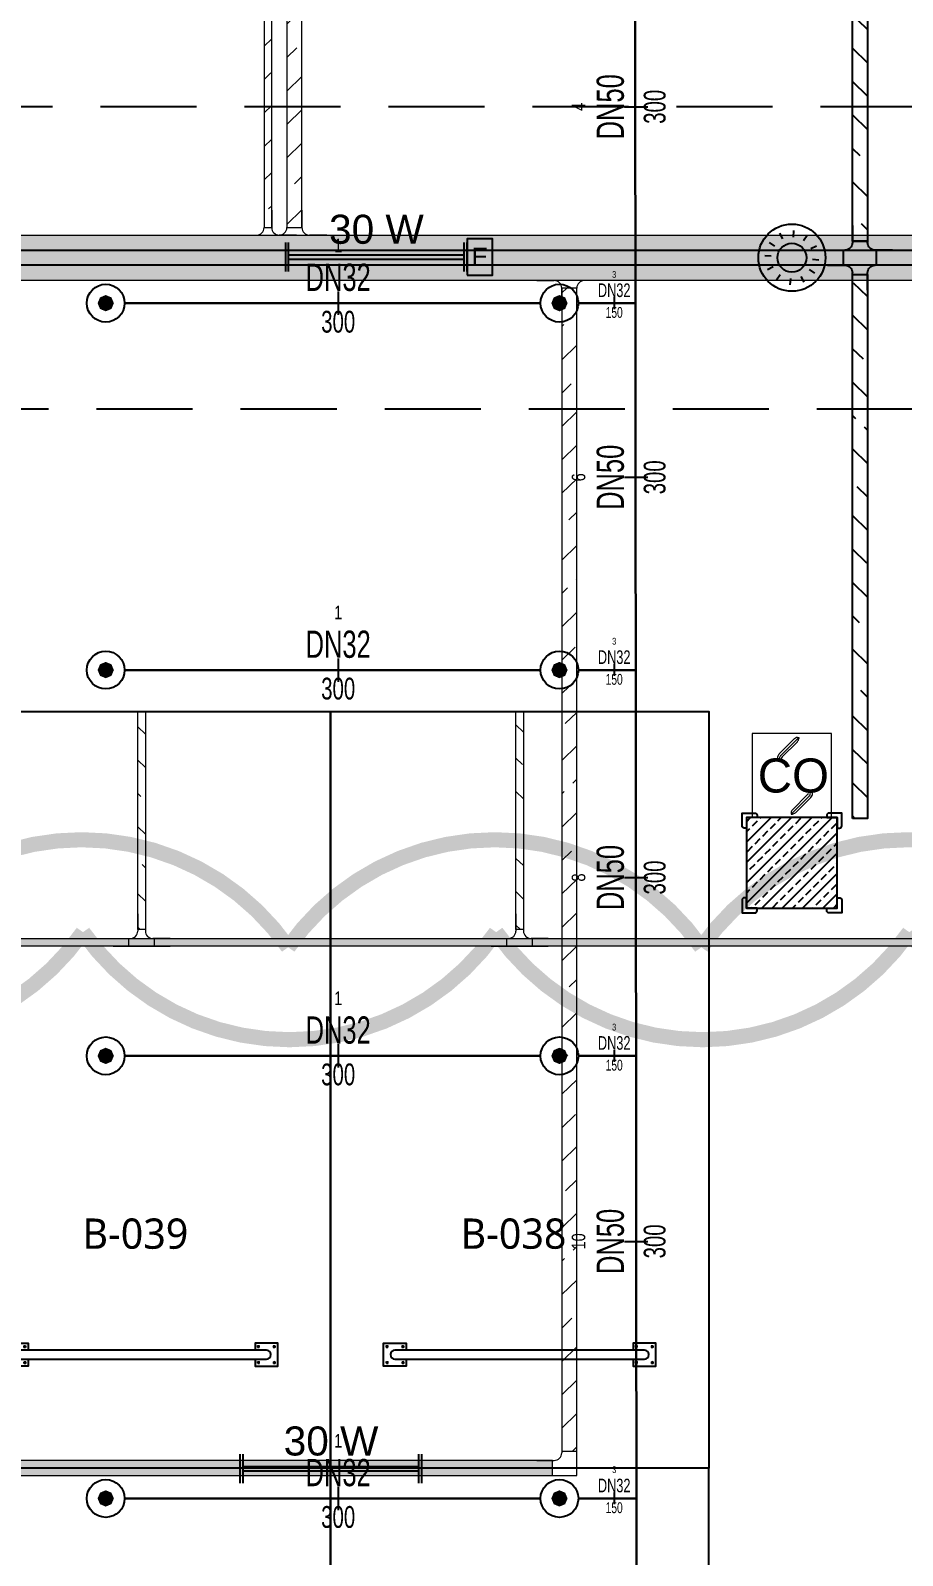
# Model space of a CAD drawing. Header units: millimetres. Extents: x -379292 to 1221486, y 92049 to 447512.
# Drawn here: x -123689 to -117924, y 260041 to 270121 of the extents above; entities that cross this region are included whole.
import ezdxf
from ezdxf.enums import TextEntityAlignment as Align

# ---------------------------------------------------------------- set-up
doc = ezdxf.new("R2010")
doc.units = ezdxf.units.MM
doc.linetypes.add('HIDDEN', pattern=[9.525, 6.35, -3.175])
for name, color, linetype in [('-M-YNGN-BORUID', 7, 'Continuous'), ('-M-YNGN-BORUUZUN', 7, 'Continuous'), ('-M-YNGN-BORUYUK', 7, 'Continuous'), ('-M-YNGN-SPR-YUK', 7, 'Continuous'), ('-M-YNGN-ZON2-CAP-', 7, 'Continuous'), ('-M-YNGN-ZON2-SPR-', 7, 'Continuous'), ('05_HATCH CONCRETE', 141, 'Continuous'), ('05_SYMBOL', 2, 'Continuous'), ('08_DEDECTOR FLASOR', 3, 'Continuous'), ('08_HORN', 4, 'Continuous'), ('08_LAMP', 4, 'Continuous'), ('202-A-Y-MahalAd', 141, 'Continuous'), ('E_CT_ZA', 6, 'Continuous')]:
    doc.layers.add(name, color=color, linetype=linetype)
doc.layers.add('-M-YNGN-SPR-CAPCIZGI', color=188, linetype='Continuous', plot=False)
for name, color, linetype, lineweight in [('-M-YNGN-ZON2', 4, 'SP', 30), ('08_DEDECTOR', 3, 'Continuous', 9), ('E_CT_AYDINLATMA', 3, 'Continuous', 9), ('E_CT_KA', 4, 'Continuous', 9), ('E_CT_KIRMIZI', 1, 'Continuous', 9)]:
    doc.layers.add(name, color=color, linetype=linetype, lineweight=lineweight)
doc.styles.add('CIZGI', font='tahoma.ttf', dxfattribs={"width": 0.8, "oblique": 20})
doc.styles.add('HCAD', font='HCAD.SHX', dxfattribs={"width": 0.8, "height": 0.2})
doc.styles.add('PIPESIZE', font='hcad.shx', dxfattribs={"width": 0.8})
doc.styles.add('SPR-NOT', font='romans.shx')
doc.styles.get("Standard").update_dxf_attribs({"font": 'segoeuil.ttf'})
doc.styles.add('YAZI-2', font='arial.ttf', dxfattribs={"height": 2})
doc.styles.add('YAZI-3', font='arial.ttf', dxfattribs={"height": 3})
doc.linetypes.add('SP', pattern='A,2,-0.1,["SP",CIZGI,S=0.14,R=0.2,X=0,Y=-0.07],-0.255', length=2.355)

# ---------------------------------------------------------------- blocks, each defined once
blk = doc.blocks.new('202_Vida')
at = {"color": 0, "linetype": 'ByBlock', "ltscale": 0.2}
for points in [[(1, 0), (-1, 0)], [(0, 1), (0, -1)]]:
    blk.add_lwpolyline(points, dxfattribs=at)
at = {"color": 0, "linetype": 'ByBlock'}
for radius in [0.42, 0.23, 0.155]:
    blk.add_circle((0, 0), radius, dxfattribs=at)
blk = doc.blocks.new('202_Stoper')
at = {"color": 0, "linetype": 'ByBlock'}
for points in [[(-750, -30), (-750, -75), (-900, -75), (-900, 75), (-750, 75), (-750, 30)], [(750, -30), (750, -75), (900, -75), (900, 75), (750, 75), (750, 30)]]:
    blk.add_lwpolyline(points, dxfattribs=at)
blk.add_lwpolyline([(825, -30, 1), (825, 30), (-825, 30, 1), (-825, -30)], format="xyb", close=True, dxfattribs=at)
at = {"color": 0, "linetype": 'ByBlock', "yscale": 10, "zscale": 10, "rotation": 180}
for p, xscale in [((-877, 53), -10), ((-772, 53), 10), ((772, 53), -10), ((877, 53), 10)]:
    blk.add_blockref('202_Vida', p, dxfattribs=dict(at, xscale=xscale))
at = {"color": 0, "linetype": 'ByBlock', "yscale": 10, "zscale": 10}
for p, xscale in [((-877, -52), 10), ((-772, -52), -10), ((772, -52), 10), ((877, -52), -10)]:
    blk.add_blockref('202_Vida', p, dxfattribs=dict(at, xscale=xscale))
blk = doc.blocks.new('202_Mahalblok')
at = {"color": 0, "linetype": 'ByBlock', "flags": 128}
blk.add_lwpolyline([(0, 0), (0, 5000), (2500, 5000), (2500, 0)], close=True, dxfattribs=at)
at = {"color": 252}
blk.add_blockref('202_Stoper', (1250, 750), dxfattribs=at)
at = {"color": 0, "linetype": 'ByBlock', "ltscale": 25}
blk.add_attdef('MAHALNO', text='', height=200, dxfattribs=at).set_placement((1209, 1390), align=Align.BOTTOM_CENTER)
blk = doc.blocks.new('bariyer')
at = {"color": 8, "ltscale": 25}
blk.add_lwpolyline([(0, -70), (15, -70, 0.414214), (30, -55), (30, 30), (-55, 30, 0.414214), (-70, 15), (-70, 0), (0, 0)], format="xyb", close=True, dxfattribs=at)
blk = doc.blocks.new('OtoParkBodrumKatMimari')
at = {"layer": '05_HATCH CONCRETE'}
h = blk.add_hatch(dxfattribs=at)
h.set_pattern_fill('ANSI33', color=8, scale=15, angle=180, style=0)
h.set_pattern_definition([(225, (905000, -3e-07), (67.351921, -67.351921), []), (225, (904932.65, -3e-07), (67.351921, -67.351921), [47.625, -23.8125])])
h.paths.add_polyline_path([(128000, 164100), (127400, 164100), (127400, 163500), (128000, 163500)])
at = {"color": 5}
blk.add_lwpolyline([(128000, 164100), (127400, 164100), (127400, 163500), (128000, 163500)], close=True, dxfattribs=at)
at = {"layer": '05_SYMBOL', "color": 252, "linetype": 'HIDDEN', "ltscale": 100}
blk.add_lwpolyline([(17400, 168800), (130500, 168800)], dxfattribs=at)
blk.add_lwpolyline([(130500, 154800), (130500, 164800, 0.414214), (128500, 166800), (19400, 166800, 0.414214), (17400, 164800), (17400, 154800, 0.414214), (19400, 152800), (128500, 152800, 0.414214)], format="xyb", close=True, dxfattribs=at)
at = {"layer": '05_SYMBOL', "color": 8, "xscale": -1}
blk.add_blockref('bariyer', (127400, 164100), dxfattribs=at)
at = {"layer": '05_SYMBOL', "color": 8}
blk.add_blockref('bariyer', (128000, 164100), dxfattribs=at)
at = {"layer": '05_SYMBOL', "color": 8, "rotation": 180}
blk.add_blockref('bariyer', (127400, 163500), dxfattribs=at)
at = {"layer": '05_SYMBOL', "color": 8, "xscale": -1, "rotation": 180}
blk.add_blockref('bariyer', (128000, 163500), dxfattribs=at)
at = {"layer": '202-A-Y-MahalAd', "color": 8, "ltscale": 25}
for p, values in [((122150, 159800), {'MAHALNO': 'B-039'}), ((124650, 159800), {'MAHALNO': 'B-038'})]:
    blk.add_blockref('202_Mahalblok', p, dxfattribs=at).add_auto_attribs(values)
ref = blk.add_blockref('202_Mahalblok', (122150, 159800), dxfattribs=dict(at, xscale=-1, rotation=180))
ref.add_attrib('MAHALNO', 'B-110', dxfattribs={"layer": '0', "color": 0, "linetype": 'ByBlock', "ltscale": 25, "height": 200}).set_placement((123359, 158267), align=Align.BOTTOM_CENTER)
ref = blk.add_blockref('202_Mahalblok', (124650, 159800), dxfattribs=dict(at, xscale=-1, rotation=180))
ref.add_attrib('MAHALNO', 'B-111', dxfattribs={"layer": '0', "color": 0, "linetype": 'ByBlock', "ltscale": 25, "height": 200}).set_placement((125859, 158267), align=Align.BOTTOM_CENTER)
blk = doc.blocks.new('SP-C-UP-12')
at = {"ltscale": 10}
blk.add_line((0, 0), (0, 0), dxfattribs=at)
at = {"color": 1, "linetype": 'Continuous'}
blk.add_circle((0, 0), 12.5, dxfattribs=at)
at = {"ltscale": 10}
for points in [[(-5.4, 0), (-3.8, 3.8), (-3.8, -3.8), (0, 5.4)], [(-3.8, -3.8), (0, 5.4), (0, -5.4), (3.8, 3.8)], [(0, -5.4), (3.8, 3.8), (3.8, -3.8), (5.4, 0)]]:
    blk.add_solid(points, dxfattribs=at)
at = {"layer": '-M-YNGN-SPR-YUK', "style": 'SPR-NOT', "width": 0.5, "flags": 9}
for tag, p in [('YUK', (0, 17.8)), ('CAP', (0, 14.4)), ('TIP', (0.2, 10.8))]:
    blk.add_attdef(tag, text='', height=2.5, dxfattribs=at).set_placement(p, align=Align.MIDDLE_CENTER)
blk = doc.blocks.new('SPRKL100')
at = {"layer": '-M-YNGN-SPR-CAPCIZGI'}
blk.add_line((0, 0.431), (0, -0.431), dxfattribs=at)
at = {"layer": '-M-YNGN-BORUID', "color": 0, "style": 'HCAD', "width": 0.8, "flags": 1}
blk.add_attdef('DIC', text='', height=0.4, dxfattribs=at).set_placement((0, -1.693), align=Align.CENTER)
at = {"layer": '-M-YNGN-BORUUZUN', "color": 0, "style": 'HCAD', "width": 0.7}
blk.add_attdef('BOY', text='', height=0.8, dxfattribs=at).set_placement((0, -1.08), align=Align.CENTER)
at = {"layer": '-M-YNGN-BORUYUK', "color": 6, "style": 'PIPESIZE', "width": 0.8}
blk.add_attdef('YUK', text='', height=0.5, dxfattribs=at).set_placement((0, 1.866), align=Align.CENTER)
at = {"color": 0, "style": 'PIPESIZE', "width": 0.7}
blk.add_attdef('CAP', text='', height=1, dxfattribs=at).set_placement((0, 0.45), align=Align.CENTER)
blk = doc.blocks.new('A$C69E5DB5D')
at = {"layer": '-M-YNGN-ZON2', "ltscale": 500}
for p, q in [((-1204.6, 2628.1), (-1200.9, -1882.6)), ((-1267.1, 2359.9), (-1542.1, 2359.9)), ((-1242.1, 2359.9), (-1204.6, 2359.9)), ((-1267.1, 2117.4), (-1542.1, 2117.4)), ((-1242.1, 2117.4), (-1204.6, 2117.4)), ((-1267.1, 1862.4), (-1542.1, 1862.4)), ((-1242.1, 1862.4), (-1204.6, 1862.4)), ((-1267.1, 1569.9), (-1542.1, 1569.9)), ((-1242.1, 1569.9), (-1204.6, 1569.9))]:
    blk.add_line(p, q, dxfattribs=at)
at = {"layer": '-M-YNGN-ZON2-CAP-', "xscale": 18.00000000000005, "yscale": 18.00000000000005, "zscale": 18.00000000000005, "rotation": 90}
for p, values in [((-1203.9, 2489.7), {'YUK': '4', 'CAP': 'DN50', 'BOY': '300'}), ((-1203.9, 2244.8), {'YUK': '6', 'CAP': 'DN50', 'BOY': '300'}), ((-1203.9, 1980.3), {'YUK': '8', 'CAP': 'DN50', 'BOY': '300'}), ((-1203.9, 1739.8), {'YUK': '10', 'CAP': 'DN50', 'BOY': '300'})]:
    blk.add_blockref('SPRKL100', p, dxfattribs=at).add_auto_attribs(values)
at = {"layer": '-M-YNGN-ZON2-CAP-'}
for p, xscale, yscale, zscale, values in [((-1400.9, 2359.9), 18, 18, 18, {'YUK': '1', 'CAP': 'DN32', 'BOY': '300'}), ((-1218.4, 2359.9), 9, 9, 9, {'YUK': '3', 'CAP': 'DN32', 'BOY': '150'}), ((-1400.9, 2117.4), 18, 18, 18, {'YUK': '1', 'CAP': 'DN32', 'BOY': '300'}), ((-1218.4, 2117.4), 9, 9, 9, {'YUK': '3', 'CAP': 'DN32', 'BOY': '150'}), ((-1400.9, 1862.4), 18, 18, 18, {'YUK': '1', 'CAP': 'DN32', 'BOY': '300'}), ((-1218.4, 1862.4), 9, 9, 9, {'YUK': '3', 'CAP': 'DN32', 'BOY': '150'}), ((-1400.9, 1569.9), 18, 18, 18, {'YUK': '1', 'CAP': 'DN32', 'BOY': '300'}), ((-1218.4, 1569.9), 9, 9, 9, {'YUK': '3', 'CAP': 'DN32', 'BOY': '150'})]:
    blk.add_blockref('SPRKL100', p, dxfattribs=dict(at, xscale=xscale, yscale=yscale, zscale=zscale)).add_auto_attribs(values)
at = {"layer": '-M-YNGN-ZON2-SPR-'}
for p in [(-1554.6, 2359.9), (-1254.6, 2359.9), (-1554.6, 2117.4), (-1254.6, 2117.4), (-1554.6, 1862.4), (-1254.6, 1862.4), (-1554.6, 1569.9), (-1254.6, 1569.9)]:
    blk.add_blockref('SP-C-UP-12', p, dxfattribs=at)
blk = doc.blocks.new('*U613')
h = blk.add_hatch()
h.set_pattern_fill('ANSI33', color=0, scale=50, angle=1, style=0)
h.paths.add_polyline_path([(-52013, 100), (-146, 100), (-146, 0), (-52013, 0)])
at = {"color": 0}
blk.add_lwpolyline([(-52013, 100), (-146, 100), (-146, 0), (-52013, 0)], close=True, dxfattribs=at)
at = {"ltscale": 25, "flags": 1}
for tag, p in [('YUKSEKLIK', (-229, -149)), ('KALINLIK', (-229, -213))]:
    blk.add_attdef(tag, p, '', height=50, dxfattribs=at)
blk = doc.blocks.new('*U614')
h = blk.add_hatch()
h.set_pattern_fill('ANSI33', color=0, scale=50, angle=1, style=0)
h.paths.add_polyline_path([(-7930, 100), (-242, 100), (-242, 0), (-7930, 0)])
at = {"color": 0}
blk.add_lwpolyline([(-7930, 100), (-242, 100), (-242, 0), (-7930, 0)], close=True, dxfattribs=at)
at = {"ltscale": 25, "flags": 1}
for tag, p in [('YUKSEKLIK', (-229, -149)), ('KALINLIK', (-229, -213))]:
    blk.add_attdef(tag, p, '', height=50, dxfattribs=at)
blk = doc.blocks.new('*U142')
at = {"color": 0}
for p, q in [((0, 264), (-264, 264)), ((-160, 264), (-160, 164)), ((0, 0), (0, 264)), ((-264, 164), (-150, 164)), ((-100, 0), (-100, 114)), ((0, 104), (-100, 104))]:
    blk.add_line(p, q, dxfattribs=at)
blk.add_arc((-150, 114), 50, 0, 90, dxfattribs=at)
blk = doc.blocks.new('*U627')
h = blk.add_hatch()
h.set_pattern_fill('ANSI33', color=0, scale=50, angle=1, style=0)
h.paths.add_polyline_path([(-8433, 100), (67, 100), (67, 0), (-8433, 0)])
at = {"color": 0}
blk.add_lwpolyline([(-8433, 100), (67, 100), (67, 0), (-8433, 0)], close=True, dxfattribs=at)
at = {"ltscale": 25, "flags": 1}
for tag, p in [('YUKSEKLIK', (-229, -149)), ('KALINLIK', (-229, -213))]:
    blk.add_attdef(tag, p, '', height=50, dxfattribs=at)
blk = doc.blocks.new('*U655')
h = blk.add_hatch()
h.set_pattern_fill('ANSI33', color=0, scale=50, angle=1, style=0)
h.paths.add_polyline_path([(-115024, 100), (-249, 100), (-249, 0), (-115024, 0)])
at = {"color": 0}
blk.add_lwpolyline([(-115024, 100), (-249, 100), (-249, 0), (-115024, 0)], close=True, dxfattribs=at)
at = {"ltscale": 25, "flags": 1}
for tag, p in [('YUKSEKLIK', (-229, -149)), ('KALINLIK', (-229, -213))]:
    blk.add_attdef(tag, p, '', height=50, dxfattribs=at)
blk = doc.blocks.new('*U722')
h = blk.add_hatch()
h.set_pattern_fill('ANSI33', color=0, scale=50, angle=1, style=0)
h.paths.add_polyline_path([(-115264, 300), (-889, 300), (-889, 0), (-115264, 0)])
at = {"color": 0}
blk.add_lwpolyline([(-115264, 300), (-889, 300), (-889, 0), (-115264, 0)], close=True, dxfattribs=at)
at = {"ltscale": 25, "flags": 1}
for tag, p in [('YUKSEKLIK', (-229, -149)), ('KALINLIK', (-229, -213))]:
    blk.add_attdef(tag, p, '', height=50, dxfattribs=at)
blk = doc.blocks.new('*U222')
at = {"color": 0}
for p, q in [((-164, 164), (-50, 164)), ((-50, 164), (-50, 167)), ((-50, 167), (150, 167)), ((0, 0), (0, 114)), ((100, 114), (0, 114)), ((100, 0), (100, 114)), ((150, 167), (150, 164)), ((264, 164), (150, 164))]:
    blk.add_line(p, q, dxfattribs=at)
for centre, start, end in [((-50, 114), 0, 90), ((150, 114), 90, 180)]:
    blk.add_arc(centre, 50, start, end, dxfattribs=at)
blk = doc.blocks.new('*U223')
at = {"color": 0}
for p, q in [((-164, 164), (-50, 164)), ((-50, 164), (-50, 167)), ((-50, 167), (150, 167)), ((0, 0), (0, 114)), ((100, 114), (0, 114)), ((100, 0), (100, 114)), ((150, 167), (150, 164)), ((264, 164), (150, 164))]:
    blk.add_line(p, q, dxfattribs=at)
for centre, start, end in [((-50, 114), 0, 90), ((150, 114), 90, 180)]:
    blk.add_arc(centre, 50, start, end, dxfattribs=at)
blk = doc.blocks.new('*U766')
h = blk.add_hatch()
h.set_pattern_fill('ANSI33', color=0, scale=50, angle=1, style=0)
h.paths.add_polyline_path([(-1851, 50), (57124, 50), (57124, 0), (-1851, 0)])
at = {"color": 0}
blk.add_lwpolyline([(-1851, 50), (57124, 50), (57124, 0), (-1851, 0)], close=True, dxfattribs=at)
at = {"ltscale": 25, "flags": 1}
for tag, p in [('YUKSEKLIK', (-229, -149)), ('KALINLIK', (-229, -213))]:
    blk.add_attdef(tag, p, '', height=50, dxfattribs=at)
blk = doc.blocks.new('*U295')
at = {"color": 0}
for p, q in [((-164, 164), (-50, 164)), ((-50, 164), (-50, 167)), ((-50, 167), (100, 167)), ((0, 0), (0, 114)), ((50, 114), (0, 114)), ((50, 0), (50, 114)), ((100, 167), (100, 164)), ((214, 164), (100, 164))]:
    blk.add_line(p, q, dxfattribs=at)
for centre, start, end in [((-50, 114), 0, 90), ((100, 114), 90, 180)]:
    blk.add_arc(centre, 50, start, end, dxfattribs=at)
blk = doc.blocks.new('*U787')
h = blk.add_hatch()
h.set_pattern_fill('ANSI33', color=0, scale=50, angle=1, style=0)
h.paths.add_polyline_path([(-8033, 50), (-2992, 50), (-2992, 0), (-8033, 0)])
at = {"color": 0}
blk.add_lwpolyline([(-8033, 50), (-2992, 50), (-2992, 0), (-8033, 0)], close=True, dxfattribs=at)
at = {"ltscale": 25, "flags": 1}
for tag, p in [('YUKSEKLIK', (-229, -149)), ('KALINLIK', (-229, -213))]:
    blk.add_attdef(tag, p, '', height=50, dxfattribs=at)
blk = doc.blocks.new('*U883')
h = blk.add_hatch()
h.set_pattern_fill('ANSI33', color=0, scale=50, angle=1, style=0)
h.paths.add_polyline_path([(-3890, 100), (300, 100), (300, 0), (-3890, 0)])
at = {"color": 0}
blk.add_lwpolyline([(-3890, 100), (300, 100), (300, 0), (-3890, 0)], close=True, dxfattribs=at)
at = {"ltscale": 25, "flags": 1}
for tag, p in [('YUKSEKLIK', (-229, -149)), ('KALINLIK', (-229, -213))]:
    blk.add_attdef(tag, p, '', height=50, dxfattribs=at)
blk = doc.blocks.new('*U382')
at = {"color": 0}
for p, q in [((0, 428), (0, 314)), ((100, 428), (100, 314)), ((0, 324), (100, 324)), ((-164, 264), (-50, 264)), ((-60, 264), (-60, 164)), ((264, 264), (150, 264)), ((160, 264), (160, 164)), ((-164, 164), (-50, 164)), ((0, 0), (0, 114)), ((0, 104), (100, 104)), ((100, 0), (100, 114)), ((264, 164), (150, 164))]:
    blk.add_line(p, q, dxfattribs=at)
for centre, start, end in [((-50, 314), 270, 0), ((150, 314), 180, 270), ((-50, 114), 0, 90), ((150, 114), 90, 180)]:
    blk.add_arc(centre, 50, start, end, dxfattribs=at)
blk = doc.blocks.new('*U884')
h = blk.add_hatch()
h.set_pattern_fill('ANSI33', color=0, scale=50, angle=1, style=0)
h.paths.add_polyline_path([(-3797, 100), (-202, 100), (-202, 0), (-3797, 0)])
at = {"color": 0}
blk.add_lwpolyline([(-3797, 100), (-202, 100), (-202, 0), (-3797, 0)], close=True, dxfattribs=at)
at = {"ltscale": 25, "flags": 1}
for tag, p in [('YUKSEKLIK', (-229, -149)), ('KALINLIK', (-229, -213))]:
    blk.add_attdef(tag, p, '', height=50, dxfattribs=at)
blk = doc.blocks.new('40 W SIVA ÜSTÜ ETANJ LED 50')
at = {"layer": '08_LAMP'}
for p, q in [((-625, -100), (-625, 100)), ((-605, -100), (-605, 100)), ((-605, 15), (605, 15)), ((605, -100), (605, 100)), ((625, -100), (625, 100)), ((-605, -15), (605, -15))]:
    blk.add_line(p, q, dxfattribs=at)
at = {"layer": '08_LAMP', "color": 2, "style": 'YAZI-2'}
blk.add_text('30 W', height=200, dxfattribs=at).set_placement((0, 90), align=Align.CENTER)
blk = doc.blocks.new('40 W SIVA ÜSTÜ ETANJ LED E 50')
at = {"layer": '08_LAMP'}
for p, q in [((-625, -100), (-625, 100)), ((-605, -100), (-605, 100)), ((-605, 15), (605, 15)), ((605, -100), (605, 100)), ((625, -100), (625, 100)), ((-605, -15), (605, -15))]:
    blk.add_line(p, q, dxfattribs=at)
blk.add_lwpolyline([(625, -125), (800, -125), (800, 125), (625, 125)], close=True, dxfattribs=at)
at = {"layer": '08_LAMP', "color": 2, "style": 'YAZI-2'}
blk.add_text('30 W', height=200, dxfattribs=at).set_placement((0, 90), align=Align.CENTER)
blk.add_text('E', height=125, dxfattribs=at).set_placement((713, 0), align=Align.MIDDLE)
blk = doc.blocks.new('CO 250')
at = {"layer": '08_DEDECTOR'}
for p, q in [((17, 243), (-84, 142)), ((45, 251), (-74, 132)), ((37, 223), (-64, 122)), ((45, 250), (45, 243)), ((114, -136), (-5, -255)), ((104, -126), (3, -227)), ((124, -146), (23, -247)), ((-5, -247), (-5, -255)), ((-5, -255), (3, -255))]:
    blk.add_line(p, q, dxfattribs=at)
at = {"layer": '08_DEDECTOR', "ltscale": 25}
blk.add_lwpolyline([(-262, 278), (-262, -278), (262, -278), (262, 278)], close=True, dxfattribs=at)
at = {"layer": '08_DEDECTOR'}
for centre, radius, start, end in [((37, 223), 27.7, 72.9688, 135), ((17, 243), 27.7, 315, 0), ((-55, 112), 41.6, 135, 180), ((-55, 112), 27.7, 135, 180), ((-55, 112), 13.9, 135, 180), ((95, -116), 13.9, 315, 350.4112), ((95, -116), 27.7, 315, 355.2224), ((95, -116), 41.6, 315, 356.817), ((23, -247), 27.7, 135, 180), ((3, -227), 27.7, 270, 315)]:
    blk.add_arc(centre, radius, start, end, dxfattribs=at)
at = {"layer": '08_DEDECTOR', "color": 3, "style": 'YAZI-3'}
blk.add_text('CO', height=225, dxfattribs=at).set_placement((-226, -113))
blk = doc.blocks.new('KORNA ORT TAVAN')
at = {"layer": '08_HORN', "color": 3}
for p, q in [((-114, 77), (-149, 101)), ((-60, 124), (-79, 162)), ((10, 137), (13, 179)), ((77, 114), (101, 149)), ((-137, 10), (-179, 13)), ((124, 60), (162, 79)), ((-124, -60), (-162, -79)), ((114, -77), (149, -101)), ((137, -10), (179, -13)), ((-77, -114), (-101, -149)), ((-10, -137), (-13, -179)), ((60, -124), (79, -162))]:
    blk.add_line(p, q, dxfattribs=at)
at = {"layer": '08_HORN', "color": 1}
for major_axis, start_param, end_param in [((0, 222), 4.712358, 10.995543), ((0, 95.8), -1.570763777940356, 4.712421529239229)]:
    blk.add_ellipse((0, 0), major_axis=major_axis, ratio=1, start_param=start_param, end_param=end_param, dxfattribs=at)
blk = doc.blocks.new('*U1011')
h = blk.add_hatch()
h.set_pattern_fill('ANSI33', color=0, scale=50, angle=1, style=0)
h.paths.add_polyline_path([(-2093, 50), (-653, 50), (-653, 0), (-2093, 0)])
at = {"color": 0}
blk.add_lwpolyline([(-2093, 50), (-653, 50), (-653, 0), (-2093, 0)], close=True, dxfattribs=at)
at = {"ltscale": 25, "flags": 1}
for tag, p in [('YUKSEKLIK', (-229, -149)), ('KALINLIK', (-229, -213))]:
    blk.add_attdef(tag, p, '', height=50, dxfattribs=at)
blk = doc.blocks.new('*U1012')
at = {"color": 0}
for p, q in [((214, 214), (-164, 214)), ((-60, 214), (-60, 164)), ((0, 214), (214, 214)), ((110, 214), (110, 164)), ((-164, 164), (-50, 164)), ((0, 0), (0, 114)), ((0, 104), (50, 104)), ((50, 0), (50, 114)), ((214, 164), (100, 164))]:
    blk.add_line(p, q, dxfattribs=at)
for centre, start, end in [((-50, 114), 0, 90), ((100, 114), 90, 180)]:
    blk.add_arc(centre, 50, start, end, dxfattribs=at)

msp = doc.modelspace()

# ---------------------------------------------------------------- block references
at = {"color": 8}
msp.add_blockref('OtoParkBodrumKatMimari', (-246354.8, 100818.8), dxfattribs=at)

# ---------------------------------------------------------------- next in the draw order: linework, layer by layer
at = {"color": 30, "const_width": 100}
for points in [[(-143840.8, 264061.1, -0.5205671), (-141108.9, 264061.1, -0.5205671), (-138377, 264061.1, -0.5205671), (-135645.1, 264061.1, -0.5205671), (-132913.2, 264061.1, -0.5205671), (-130181.3, 264061.1, -0.5205671), (-127449.4, 264061.1, -0.5205671), (-124717.5, 264061.1, -0.5205671), (-121985.6, 264061.1, -0.5205671), (-119253.7, 264061.1, -0.5205671), (-116521.8, 264061.1, -0.5205671), (-113789.9, 264061.1, -0.5205671), (-111058, 264061.1, -0.5205671), (-108326.2, 264061.1, -0.5205671), (-105594.3, 264061.1, -0.5205671), (-102862.4, 264061.1, -0.5205671), (-100130.5, 264061.1, -0.5205671)], [(-98755.3, 264161.4, -0.5205671), (-101487.2, 264161.4, -0.5205671), (-104219.1, 264161.4, -0.5205671), (-106951, 264161.4, -0.5205671), (-109682.9, 264161.4, -0.5205671), (-112414.7, 264161.4, -0.5205671), (-115146.6, 264161.4, -0.5205671), (-117878.5, 264161.4, -0.5205671), (-120610.4, 264161.4, -0.5205671), (-123342.3, 264161.4, -0.5205671), (-126074.2, 264161.4, -0.5205671), (-128806.1, 264161.4, -0.5205671), (-131538, 264161.4, -0.5205671), (-134269.9, 264161.4, -0.5205671), (-137001.8, 264161.4, -0.5205671), (-139733.7, 264161.4, -0.5205671), (-142465.6, 264161.4, -0.5205671)]]:
    msp.add_lwpolyline(points, format="xyb", dxfattribs=at)

# ---------------------------------------------------------------- next in the draw order: block references
at = {"layer": '-M-YNGN-ZON2', "ltscale": 25, "xscale": 10, "yscale": 10, "zscale": 10}
msp.add_blockref('A$C69E5DB5D', (-107645.9, 244719.5), dxfattribs=at)
at = {"layer": '08_DEDECTOR'}
msp.add_blockref('CO 250', (-118654.8, 265197.2), dxfattribs=at)
at = {"layer": '08_DEDECTOR FLASOR'}
msp.add_blockref('KORNA ORT TAVAN', (-118654.8, 268618.8), dxfattribs=at)
at = {"layer": '08_LAMP', "xscale": 0.96, "yscale": 0.96, "zscale": 0.96}
for name, p in [('40 W SIVA ÜSTÜ ETANJ LED E 50', (-121402.1, 268624.6)), ('40 W SIVA ÜSTÜ ETANJ LED 50', (-121702.1, 260615.8))]:
    msp.add_blockref(name, p, dxfattribs=at)
at = {"layer": 'E_CT_AYDINLATMA', "xscale": -1}
for name, p, rotation in [('*U627', (-121994.5, 277251.5), 270), ('*U614', (-120077.1, 260488), 89.99999999999994), ('*U613', (-120091.5, 260669.8), 180)]:
    msp.add_blockref(name, p, dxfattribs=dict(at, rotation=rotation))
at = {"layer": 'E_CT_AYDINLATMA', "color": 2}
for name, p, rotation in [('*U223', (-121894.5, 268932.2), 180), ('*U142', (-120341.1, 260569.8), 270)]:
    msp.add_blockref(name, p, dxfattribs=dict(at, rotation=rotation))
msp.add_blockref('*U222', (-120177.1, 268304.2), dxfattribs=at)
at = {"layer": 'E_CT_KA', "rotation": 180}
msp.add_blockref('*U722', (-230494.1, 268768.8), dxfattribs=at)
at = {"layer": 'E_CT_KIRMIZI', "color": 1, "xscale": -1, "rotation": 270}
msp.add_blockref('*U787', (-122144.5, 276851.5), dxfattribs=at)
at = {"layer": 'E_CT_KIRMIZI', "color": 2, "rotation": 180}
for name, p in [('*U295', (-122094.5, 268932.2)), ('*U1012', (-122929.8, 264282.8)), ('*U1012', (-120429.8, 264282.8))]:
    msp.add_blockref(name, p, dxfattribs=at)
at = {"layer": 'E_CT_KIRMIZI', "color": 1}
for name, p, rotation in [('*U1011', (-122979.8, 263525.8), 270), ('*U1011', (-120479.8, 263525.8), 270), ('*U766', (-116880.6, 264118.8), 180)]:
    msp.add_blockref(name, p, dxfattribs=dict(at, rotation=rotation))
at = {"layer": 'E_CT_ZA', "color": 112}
for name, p, rotation in [('*U883', (-118254.8, 269029), 270), ('*U655', (-230054.1, 268668.8), 180), ('*U884', (-118154.8, 268710.6), 90)]:
    msp.add_blockref(name, p, dxfattribs=dict(at, rotation=rotation))
at = {"layer": 'E_CT_ZA', "color": 2, "xscale": -1, "rotation": 180}
msp.add_blockref('*U382', (-118254.8, 268832.8), dxfattribs=at)

doc.saveas('drawing.dxf')
